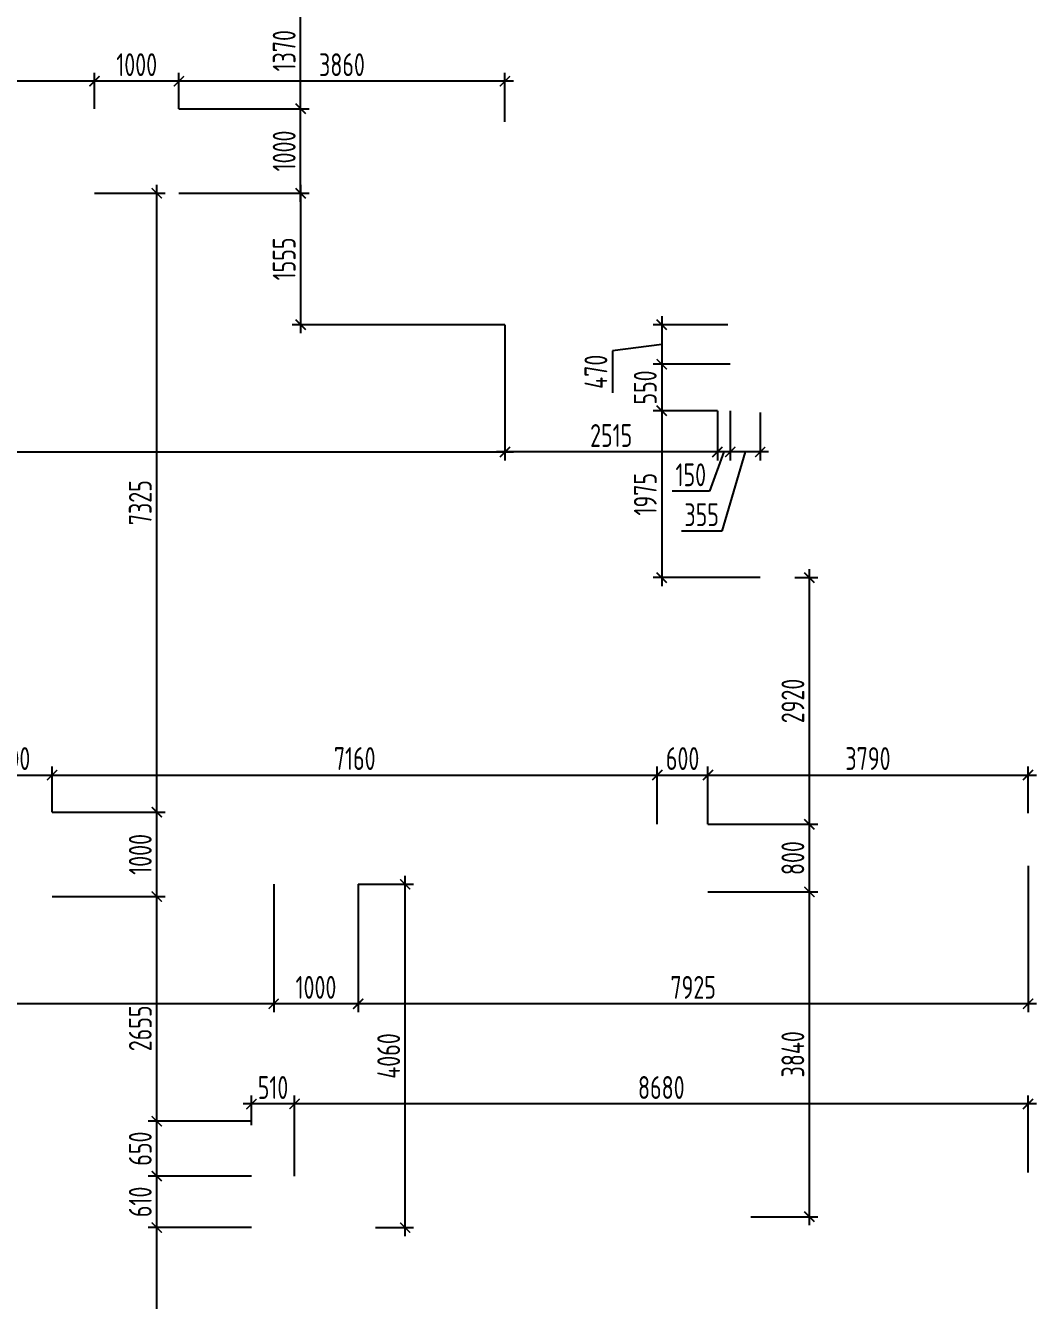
# Model space of a CAD drawing. Header units: millimetres. Extents: x -180271 to 536090, y 55086 to 131231.
# Drawn here: x 476540 to 488504, y 90664 to 105749 of the extents above; entities that cross this region are included whole.
import ezdxf

# ---------------------------------------------------------------- set-up
doc = ezdxf.new("R2010")
doc.units = ezdxf.units.MM
doc.layers.add('Размеры кровли ВК', color=14, linetype='Continuous', lineweight=9)
doc.layers.add('РАЗМЕРЫ КРОВЛИ ОВ', color=204, linetype='Continuous')
doc.layers.get('0').off()
doc.styles.add('ISOCPEUR', font='isocpeur.ttf', dxfattribs={"width": 0.7})
doc.dimstyles.new('R_100', dxfattribs={"dimtxt": 270, "dimasz": 120, "dimexe": 100, "dimexo": 0, "dimgap": 60, "dimtad": 1, "dimdec": 0, "dimrnd": 5, "dimzin": 0, "dimdsep": 46, "dimtxsty": 'ISOCPEUR', "dimblk": 'ARCHTICK', "dimcen": 0, "dimdle": 100, "dimclrd": 256, "dimclre": 256, "dimclrt": 256, "dimadec": 0, "dimazin": 0, "dimtfac": 2, "dimtdec": 0, "dimtofl": 0, "dimtmove": 1, "dimatfit": 3, "dimfxl": 1, "dimtvp": 3, "dimtolj": 1, "dimtzin": 0, "dimarcsym": 0})

# ---------------------------------------------------------------- blocks, each defined once
blk = doc.blocks.new('_ArchTick')
at = {"color": 0, "linetype": 'ByBlock', "const_width": 0.15}
blk.add_lwpolyline([(-0.5, -0.5), (0.5, 0.5)], dxfattribs=at)
blk = doc.blocks.new('*D3883')
at = {"layer": 'РАЗМЕРЫ КРОВЛИ ОВ', "lineweight": -2, "transparency": 16777216}
for p, q in [((478093, 85334), (478093, 91626)), ((479214, 91526), (477993, 91526)), ((476955, 85434), (478193, 85434))]:
    blk.add_line(p, q, dxfattribs=at)
at = {"layer": 'РАЗМЕРЫ КРОВЛИ ОВ', "lineweight": -2, "transparency": 16777216, "xscale": 120, "yscale": 120, "zscale": 120}
for p, rotation in [((478093, 91526), 90), ((478093, 85434), 270)]:
    blk.add_blockref('_ArchTick', p, dxfattribs=dict(at, rotation=rotation))
at = {"layer": 'РАЗМЕРЫ КРОВЛИ ОВ', "transparency": 16777216, "insert": (477898, 88480), "char_height": 270, "attachment_point": 5, "rotation": 90, "style": 'ISOCPEUR'}
blk.add_mtext('\\A1;6090', dxfattribs=at)
blk = doc.blocks.new('*D3884')
at = {"layer": 'РАЗМЕРЫ КРОВЛИ ОВ', "lineweight": -2, "transparency": 16777216}
for p, q in [((478093, 91426), (478093, 92236)), ((479214, 92136), (477993, 92136)), ((479214, 91526), (477993, 91526))]:
    blk.add_line(p, q, dxfattribs=at)
at = {"layer": 'РАЗМЕРЫ КРОВЛИ ОВ', "lineweight": -2, "transparency": 16777216, "xscale": 120, "yscale": 120, "zscale": 120}
for p, rotation in [((478093, 92136), 90), ((478093, 91526), 270)]:
    blk.add_blockref('_ArchTick', p, dxfattribs=dict(at, rotation=rotation))
at = {"layer": 'РАЗМЕРЫ КРОВЛИ ОВ', "transparency": 16777216, "insert": (477898, 91831), "char_height": 270, "attachment_point": 5, "rotation": 90, "style": 'ISOCPEUR'}
blk.add_mtext('\\A1;610', dxfattribs=at)
blk = doc.blocks.new('*D3885')
at = {"layer": 'РАЗМЕРЫ КРОВЛИ ОВ', "lineweight": -2, "transparency": 16777216}
for p, q in [((479214, 92786), (477993, 92786)), ((478093, 92036), (478093, 92886)), ((479214, 92136), (477993, 92136))]:
    blk.add_line(p, q, dxfattribs=at)
at = {"layer": 'РАЗМЕРЫ КРОВЛИ ОВ', "lineweight": -2, "transparency": 16777216, "xscale": 120, "yscale": 120, "zscale": 120}
for p, rotation in [((478093, 92786), 90), ((478093, 92136), 270)]:
    blk.add_blockref('_ArchTick', p, dxfattribs=dict(at, rotation=rotation))
at = {"layer": 'РАЗМЕРЫ КРОВЛИ ОВ', "transparency": 16777216, "insert": (477898, 92461), "char_height": 270, "attachment_point": 5, "rotation": 90, "style": 'ISOCPEUR'}
blk.add_mtext('\\A1;650', dxfattribs=at)
blk = doc.blocks.new('*D3886')
at = {"layer": 'РАЗМЕРЫ КРОВЛИ ОВ', "lineweight": -2, "transparency": 16777216}
for p, q in [((478093, 92686), (478093, 95542)), ((476855, 95442), (478193, 95442)), ((479214, 92786), (477993, 92786))]:
    blk.add_line(p, q, dxfattribs=at)
at = {"layer": 'РАЗМЕРЫ КРОВЛИ ОВ', "lineweight": -2, "transparency": 16777216, "xscale": 120, "yscale": 120, "zscale": 120}
for p, rotation in [((478093, 95442), 90), ((478093, 92786), 270)]:
    blk.add_blockref('_ArchTick', p, dxfattribs=dict(at, rotation=rotation))
at = {"layer": 'РАЗМЕРЫ КРОВЛИ ОВ', "transparency": 16777216, "insert": (477898, 93884), "char_height": 270, "attachment_point": 5, "rotation": 90, "style": 'ISOCPEUR'}
blk.add_mtext('\\A1;2655', dxfattribs=at)
blk = doc.blocks.new('*D3889')
at = {"layer": 'РАЗМЕРЫ КРОВЛИ ОВ', "lineweight": -2, "transparency": 16777216}
for p, q in [((479724, 92136), (479724, 93089)), ((488404, 92178), (488404, 93089)), ((488504, 92989), (479624, 92989))]:
    blk.add_line(p, q, dxfattribs=at)
at = {"layer": 'РАЗМЕРЫ КРОВЛИ ОВ', "lineweight": -2, "transparency": 16777216, "xscale": 120, "yscale": 120, "zscale": 120, "rotation": 180}
blk.add_blockref('_ArchTick', (479724, 92989), dxfattribs=at)
at = {"layer": 'РАЗМЕРЫ КРОВЛИ ОВ', "lineweight": -2, "transparency": 16777216, "xscale": 120, "yscale": 120, "zscale": 120}
blk.add_blockref('_ArchTick', (488404, 92989), dxfattribs=at)
at = {"layer": 'РАЗМЕРЫ КРОВЛИ ОВ', "transparency": 16777216, "insert": (484064, 93184), "char_height": 270, "attachment_point": 5, "style": 'ISOCPEUR'}
blk.add_mtext('\\A1;8680', dxfattribs=at)
blk = doc.blocks.new('*D3890')
at = {"layer": 'РАЗМЕРЫ КРОВЛИ ОВ', "lineweight": -2, "transparency": 16777216}
for p, q in [((479214, 92737), (479214, 93089)), ((479724, 92767), (479724, 93089)), ((479824, 92989), (479114, 92989))]:
    blk.add_line(p, q, dxfattribs=at)
at = {"layer": 'РАЗМЕРЫ КРОВЛИ ОВ', "lineweight": -2, "transparency": 16777216, "xscale": 120, "yscale": 120, "zscale": 120, "rotation": 180}
blk.add_blockref('_ArchTick', (479214, 92989), dxfattribs=at)
at = {"layer": 'РАЗМЕРЫ КРОВЛИ ОВ', "lineweight": -2, "transparency": 16777216, "xscale": 120, "yscale": 120, "zscale": 120}
blk.add_blockref('_ArchTick', (479724, 92989), dxfattribs=at)
at = {"layer": 'РАЗМЕРЫ КРОВЛИ ОВ', "transparency": 16777216, "insert": (479469, 93184), "char_height": 270, "attachment_point": 5, "style": 'ISOCPEUR'}
blk.add_mtext('\\A1;510', dxfattribs=at)
blk = doc.blocks.new('*D3893')
at = {"layer": 'РАЗМЕРЫ КРОВЛИ ОВ', "lineweight": -2, "transparency": 16777216}
for p, q in [((478093, 95342), (478093, 96542)), ((476855, 96442), (478193, 96442)), ((476855, 95442), (478193, 95442))]:
    blk.add_line(p, q, dxfattribs=at)
at = {"layer": 'РАЗМЕРЫ КРОВЛИ ОВ', "lineweight": -2, "transparency": 16777216, "xscale": 120, "yscale": 120, "zscale": 120}
for p, rotation in [((478093, 96442), 90), ((478093, 95442), 270)]:
    blk.add_blockref('_ArchTick', p, dxfattribs=dict(at, rotation=rotation))
at = {"layer": 'РАЗМЕРЫ КРОВЛИ ОВ', "transparency": 16777216, "insert": (477898, 95942), "char_height": 270, "attachment_point": 5, "rotation": 90, "style": 'ISOCPEUR'}
blk.add_mtext('\\A1;1000', dxfattribs=at)
blk = doc.blocks.new('*D3894')
at = {"layer": 'РАЗМЕРЫ КРОВЛИ ОВ', "lineweight": -2, "transparency": 16777216}
for p, q in [((478093, 96342), (478093, 103864)), ((477356, 103764), (478193, 103764)), ((476855, 96442), (478193, 96442))]:
    blk.add_line(p, q, dxfattribs=at)
at = {"layer": 'РАЗМЕРЫ КРОВЛИ ОВ', "lineweight": -2, "transparency": 16777216, "xscale": 120, "yscale": 120, "zscale": 120}
for p, rotation in [((478093, 103764), 90), ((478093, 96442), 270)]:
    blk.add_blockref('_ArchTick', p, dxfattribs=dict(at, rotation=rotation))
at = {"layer": 'РАЗМЕРЫ КРОВЛИ ОВ', "transparency": 16777216, "insert": (477898, 100103), "char_height": 270, "attachment_point": 5, "rotation": 90, "style": 'ISOCPEUR'}
blk.add_mtext('\\A1;7325', dxfattribs=at)
blk = doc.blocks.new('*D3909')
at = {"layer": 'РАЗМЕРЫ КРОВЛИ ОВ', "lineweight": -2, "transparency": 16777216}
for p, q in [((475755, 96881), (476955, 96881)), ((475855, 96442), (475855, 96981)), ((476855, 96442), (476855, 96981))]:
    blk.add_line(p, q, dxfattribs=at)
at = {"layer": 'РАЗМЕРЫ КРОВЛИ ОВ', "lineweight": -2, "transparency": 16777216, "xscale": 120, "yscale": 120, "zscale": 120, "rotation": 180}
blk.add_blockref('_ArchTick', (475855, 96881), dxfattribs=at)
at = {"layer": 'РАЗМЕРЫ КРОВЛИ ОВ', "lineweight": -2, "transparency": 16777216, "xscale": 120, "yscale": 120, "zscale": 120}
blk.add_blockref('_ArchTick', (476855, 96881), dxfattribs=at)
at = {"layer": 'РАЗМЕРЫ КРОВЛИ ОВ', "transparency": 16777216, "insert": (476355, 97076), "char_height": 270, "attachment_point": 5, "style": 'ISOCPEUR'}
blk.add_mtext('\\A1;1000', dxfattribs=at)
blk = doc.blocks.new('*D3910')
at = {"layer": 'РАЗМЕРЫ КРОВЛИ ОВ', "lineweight": -2, "transparency": 16777216}
for p, q in [((476755, 96881), (484116, 96881)), ((476855, 96442), (476855, 96981)), ((484016, 96298), (484016, 96981))]:
    blk.add_line(p, q, dxfattribs=at)
at = {"layer": 'РАЗМЕРЫ КРОВЛИ ОВ', "lineweight": -2, "transparency": 16777216, "xscale": 120, "yscale": 120, "zscale": 120, "rotation": 180}
blk.add_blockref('_ArchTick', (476855, 96881), dxfattribs=at)
at = {"layer": 'РАЗМЕРЫ КРОВЛИ ОВ', "lineweight": -2, "transparency": 16777216, "xscale": 120, "yscale": 120, "zscale": 120}
blk.add_blockref('_ArchTick', (484016, 96881), dxfattribs=at)
at = {"layer": 'РАЗМЕРЫ КРОВЛИ ОВ', "transparency": 16777216, "insert": (480436, 97076), "char_height": 270, "attachment_point": 5, "style": 'ISOCPEUR'}
blk.add_mtext('\\A1;7160', dxfattribs=at)
blk = doc.blocks.new('*D3911')
at = {"layer": 'РАЗМЕРЫ КРОВЛИ ОВ', "lineweight": -2, "transparency": 16777216}
for p, q in [((483916, 96881), (484716, 96881)), ((484016, 96298), (484016, 96981)), ((484616, 96298), (484616, 96981))]:
    blk.add_line(p, q, dxfattribs=at)
at = {"layer": 'РАЗМЕРЫ КРОВЛИ ОВ', "lineweight": -2, "transparency": 16777216, "xscale": 120, "yscale": 120, "zscale": 120, "rotation": 180}
blk.add_blockref('_ArchTick', (484016, 96881), dxfattribs=at)
at = {"layer": 'РАЗМЕРЫ КРОВЛИ ОВ', "lineweight": -2, "transparency": 16777216, "xscale": 120, "yscale": 120, "zscale": 120}
blk.add_blockref('_ArchTick', (484616, 96881), dxfattribs=at)
at = {"layer": 'РАЗМЕРЫ КРОВЛИ ОВ', "transparency": 16777216, "insert": (484316, 97076), "char_height": 270, "attachment_point": 5, "style": 'ISOCPEUR'}
blk.add_mtext('\\A1;600', dxfattribs=at)
blk = doc.blocks.new('*D3912')
at = {"layer": 'РАЗМЕРЫ КРОВЛИ ОВ', "lineweight": -2, "transparency": 16777216}
for p, q in [((484516, 96881), (488504, 96881)), ((484616, 96298), (484616, 96981)), ((488404, 96429), (488404, 96981))]:
    blk.add_line(p, q, dxfattribs=at)
at = {"layer": 'РАЗМЕРЫ КРОВЛИ ОВ', "lineweight": -2, "transparency": 16777216, "xscale": 120, "yscale": 120, "zscale": 120, "rotation": 180}
blk.add_blockref('_ArchTick', (484616, 96881), dxfattribs=at)
at = {"layer": 'РАЗМЕРЫ КРОВЛИ ОВ', "lineweight": -2, "transparency": 16777216, "xscale": 120, "yscale": 120, "zscale": 120}
blk.add_blockref('_ArchTick', (488404, 96881), dxfattribs=at)
at = {"layer": 'РАЗМЕРЫ КРОВЛИ ОВ', "transparency": 16777216, "insert": (486510, 97076), "char_height": 270, "attachment_point": 5, "style": 'ISOCPEUR'}
blk.add_mtext('\\A1;3790', dxfattribs=at)
blk = doc.blocks.new('*D3913')
at = {"layer": 'РАЗМЕРЫ КРОВЛИ ОВ', "lineweight": -2, "transparency": 16777216}
for p, q in [((484616, 95498), (485916, 95498)), ((485816, 91556), (485816, 95598)), ((485125, 91656), (485916, 91656))]:
    blk.add_line(p, q, dxfattribs=at)
at = {"layer": 'РАЗМЕРЫ КРОВЛИ ОВ', "lineweight": -2, "transparency": 16777216, "xscale": 120, "yscale": 120, "zscale": 120}
for p, rotation in [((485816, 95498), 90), ((485816, 91656), 270)]:
    blk.add_blockref('_ArchTick', p, dxfattribs=dict(at, rotation=rotation))
at = {"layer": 'РАЗМЕРЫ КРОВЛИ ОВ', "transparency": 16777216, "insert": (485621, 93577), "char_height": 270, "attachment_point": 5, "rotation": 90, "style": 'ISOCPEUR'}
blk.add_mtext('\\A1;3840', dxfattribs=at)
blk = doc.blocks.new('*D3914')
at = {"layer": 'РАЗМЕРЫ КРОВЛИ ОВ', "lineweight": -2, "transparency": 16777216}
for p, q in [((485816, 95398), (485816, 96398)), ((484616, 96298), (485916, 96298)), ((484616, 95498), (485916, 95498))]:
    blk.add_line(p, q, dxfattribs=at)
at = {"layer": 'РАЗМЕРЫ КРОВЛИ ОВ', "lineweight": -2, "transparency": 16777216, "xscale": 120, "yscale": 120, "zscale": 120}
for p, rotation in [((485816, 96298), 90), ((485816, 95498), 270)]:
    blk.add_blockref('_ArchTick', p, dxfattribs=dict(at, rotation=rotation))
at = {"layer": 'РАЗМЕРЫ КРОВЛИ ОВ', "transparency": 16777216, "insert": (485621, 95898), "char_height": 270, "attachment_point": 5, "rotation": 90, "style": 'ISOCPEUR'}
blk.add_mtext('\\A1;800', dxfattribs=at)
blk = doc.blocks.new('*D3915')
at = {"layer": 'РАЗМЕРЫ КРОВЛИ ОВ', "lineweight": -2, "transparency": 16777216}
for p, q in [((485816, 96198), (485816, 99316)), ((485644, 99216), (485916, 99216)), ((484616, 96298), (485916, 96298))]:
    blk.add_line(p, q, dxfattribs=at)
at = {"layer": 'РАЗМЕРЫ КРОВЛИ ОВ', "lineweight": -2, "transparency": 16777216, "xscale": 120, "yscale": 120, "zscale": 120}
for p, rotation in [((485816, 99216), 90), ((485816, 96298), 270)]:
    blk.add_blockref('_ArchTick', p, dxfattribs=dict(at, rotation=rotation))
at = {"layer": 'РАЗМЕРЫ КРОВЛИ ОВ', "transparency": 16777216, "insert": (485621, 97757), "char_height": 270, "attachment_point": 5, "rotation": 90, "style": 'ISOCPEUR'}
blk.add_mtext('\\A1;2920', dxfattribs=at)
blk = doc.blocks.new('*D3918')
at = {"layer": 'РАЗМЕРЫ КРОВЛИ ОВ', "lineweight": -2, "transparency": 16777216}
for p, q in [((482214, 102209), (482214, 100603)), ((468716, 101353), (468716, 100603)), ((468616, 100703), (482314, 100703))]:
    blk.add_line(p, q, dxfattribs=at)
at = {"layer": 'РАЗМЕРЫ КРОВЛИ ОВ', "lineweight": -2, "transparency": 16777216, "xscale": 120, "yscale": 120, "zscale": 120, "rotation": 180}
blk.add_blockref('_ArchTick', (468716, 100703), dxfattribs=at)
at = {"layer": 'РАЗМЕРЫ КРОВЛИ ОВ', "lineweight": -2, "transparency": 16777216, "xscale": 120, "yscale": 120, "zscale": 120}
blk.add_blockref('_ArchTick', (482214, 100703), dxfattribs=at)
at = {"layer": 'РАЗМЕРЫ КРОВЛИ ОВ', "transparency": 16777216, "insert": (475465, 100898), "char_height": 270, "attachment_point": 5, "style": 'ISOCPEUR'}
blk.add_mtext('\\A1;13500', dxfattribs=at)
blk = doc.blocks.new('*D3919')
at = {"layer": 'РАЗМЕРЫ КРОВЛИ ОВ', "lineweight": -2, "transparency": 16777216}
for p, q in [((484069, 102309), (484069, 101641)), ((484851, 102209), (483969, 102209)), ((484069, 101975), (483485, 101901)), ((483485, 101901), (483485, 101403)), ((484879, 101741), (483969, 101741))]:
    blk.add_line(p, q, dxfattribs=at)
at = {"layer": 'РАЗМЕРЫ КРОВЛИ ОВ', "lineweight": -2, "transparency": 16777216, "xscale": 120, "yscale": 120, "zscale": 120}
for p, rotation in [((484069, 102209), 90), ((484069, 101741), 270)]:
    blk.add_blockref('_ArchTick', p, dxfattribs=dict(at, rotation=rotation))
at = {"layer": 'РАЗМЕРЫ КРОВЛИ ОВ', "transparency": 16777216, "insert": (483290, 101652), "char_height": 270, "attachment_point": 5, "rotation": 90, "style": 'ISOCPEUR'}
blk.add_mtext('\\A1;470', dxfattribs=at)
blk = doc.blocks.new('*D3920')
at = {"layer": 'РАЗМЕРЫ КРОВЛИ ОВ', "lineweight": -2, "transparency": 16777216}
for p, q in [((484069, 101841), (484069, 101091)), ((484879, 101741), (483969, 101741)), ((484728, 101191), (483969, 101191))]:
    blk.add_line(p, q, dxfattribs=at)
at = {"layer": 'РАЗМЕРЫ КРОВЛИ ОВ', "lineweight": -2, "transparency": 16777216, "xscale": 120, "yscale": 120, "zscale": 120}
for p, rotation in [((484069, 101741), 90), ((484069, 101191), 270)]:
    blk.add_blockref('_ArchTick', p, dxfattribs=dict(at, rotation=rotation))
at = {"layer": 'РАЗМЕРЫ КРОВЛИ ОВ', "transparency": 16777216, "insert": (483874, 101466), "char_height": 270, "attachment_point": 5, "rotation": 90, "style": 'ISOCPEUR'}
blk.add_mtext('\\A1;550', dxfattribs=at)
blk = doc.blocks.new('*D3921')
at = {"layer": 'РАЗМЕРЫ КРОВЛИ ОВ', "lineweight": -2, "transparency": 16777216}
for p, q in [((484069, 101291), (484069, 99116)), ((484728, 101191), (483969, 101191)), ((485234, 99216), (483969, 99216))]:
    blk.add_line(p, q, dxfattribs=at)
at = {"layer": 'РАЗМЕРЫ КРОВЛИ ОВ', "lineweight": -2, "transparency": 16777216, "xscale": 120, "yscale": 120, "zscale": 120}
for p, rotation in [((484069, 101191), 90), ((484069, 99216), 270)]:
    blk.add_blockref('_ArchTick', p, dxfattribs=dict(at, rotation=rotation))
at = {"layer": 'РАЗМЕРЫ КРОВЛИ ОВ', "transparency": 16777216, "insert": (483874, 100203), "char_height": 270, "attachment_point": 5, "rotation": 90, "style": 'ISOCPEUR'}
blk.add_mtext('\\A1;1975', dxfattribs=at)
blk = doc.blocks.new('*D3922')
at = {"layer": 'РАЗМЕРЫ КРОВЛИ ОВ', "lineweight": -2, "transparency": 16777216}
for p, q in [((484879, 101191), (484879, 100603)), ((485234, 101171), (485234, 100603)), ((485334, 100703), (484779, 100703)), ((485056, 100703), (484782, 99766)), ((484782, 99766), (484303, 99766))]:
    blk.add_line(p, q, dxfattribs=at)
at = {"layer": 'РАЗМЕРЫ КРОВЛИ ОВ', "lineweight": -2, "transparency": 16777216, "xscale": 120, "yscale": 120, "zscale": 120, "rotation": 180}
blk.add_blockref('_ArchTick', (484879, 100703), dxfattribs=at)
at = {"layer": 'РАЗМЕРЫ КРОВЛИ ОВ', "lineweight": -2, "transparency": 16777216, "xscale": 120, "yscale": 120, "zscale": 120}
blk.add_blockref('_ArchTick', (485234, 100703), dxfattribs=at)
at = {"layer": 'РАЗМЕРЫ КРОВЛИ ОВ', "transparency": 16777216, "insert": (484542, 99961), "char_height": 270, "attachment_point": 5, "style": 'ISOCPEUR'}
blk.add_mtext('\\A1;355', dxfattribs=at)
blk = doc.blocks.new('*D3923')
at = {"layer": 'РАЗМЕРЫ КРОВЛИ ОВ', "lineweight": -2, "transparency": 16777216}
for p, q in [((484728, 101191), (484728, 100603)), ((484879, 101191), (484879, 100603)), ((484979, 100703), (484628, 100703)), ((484804, 100703), (484634, 100238)), ((484634, 100238), (484192, 100238))]:
    blk.add_line(p, q, dxfattribs=at)
at = {"layer": 'РАЗМЕРЫ КРОВЛИ ОВ', "lineweight": -2, "transparency": 16777216, "xscale": 120, "yscale": 120, "zscale": 120, "rotation": 180}
blk.add_blockref('_ArchTick', (484728, 100703), dxfattribs=at)
at = {"layer": 'РАЗМЕРЫ КРОВЛИ ОВ', "lineweight": -2, "transparency": 16777216, "xscale": 120, "yscale": 120, "zscale": 120}
blk.add_blockref('_ArchTick', (484879, 100703), dxfattribs=at)
at = {"layer": 'РАЗМЕРЫ КРОВЛИ ОВ', "transparency": 16777216, "insert": (484413, 100433), "char_height": 270, "attachment_point": 5, "style": 'ISOCPEUR'}
blk.add_mtext('\\A1;150', dxfattribs=at)
blk = doc.blocks.new('*D3924')
at = {"layer": 'РАЗМЕРЫ КРОВЛИ ОВ', "lineweight": -2, "transparency": 16777216}
for p, q in [((482214, 102209), (482214, 100603)), ((484728, 101191), (484728, 100603)), ((484828, 100703), (482114, 100703))]:
    blk.add_line(p, q, dxfattribs=at)
at = {"layer": 'РАЗМЕРЫ КРОВЛИ ОВ', "lineweight": -2, "transparency": 16777216, "xscale": 120, "yscale": 120, "zscale": 120, "rotation": 180}
blk.add_blockref('_ArchTick', (482214, 100703), dxfattribs=at)
at = {"layer": 'РАЗМЕРЫ КРОВЛИ ОВ', "lineweight": -2, "transparency": 16777216, "xscale": 120, "yscale": 120, "zscale": 120}
blk.add_blockref('_ArchTick', (484728, 100703), dxfattribs=at)
at = {"layer": 'РАЗМЕРЫ КРОВЛИ ОВ', "transparency": 16777216, "insert": (483471, 100898), "char_height": 270, "attachment_point": 5, "style": 'ISOCPEUR'}
blk.add_mtext('\\A1;2515', dxfattribs=at)
blk = doc.blocks.new('*D3925')
at = {"layer": 'РАЗМЕРЫ КРОВЛИ ОВ', "lineweight": -2, "transparency": 16777216}
for p, q in [((478356, 104764), (478356, 105190)), ((482214, 104610), (482214, 105190)), ((482314, 105090), (478256, 105090))]:
    blk.add_line(p, q, dxfattribs=at)
at = {"layer": 'РАЗМЕРЫ КРОВЛИ ОВ', "lineweight": -2, "transparency": 16777216, "xscale": 120, "yscale": 120, "zscale": 120, "rotation": 180}
blk.add_blockref('_ArchTick', (478356, 105090), dxfattribs=at)
at = {"layer": 'РАЗМЕРЫ КРОВЛИ ОВ', "lineweight": -2, "transparency": 16777216, "xscale": 120, "yscale": 120, "zscale": 120}
blk.add_blockref('_ArchTick', (482214, 105090), dxfattribs=at)
at = {"layer": 'РАЗМЕРЫ КРОВЛИ ОВ', "transparency": 16777216, "insert": (480285, 105285), "char_height": 270, "attachment_point": 5, "style": 'ISOCPEUR'}
blk.add_mtext('\\A1;3860', dxfattribs=at)
blk = doc.blocks.new('*D3926')
at = {"layer": 'РАЗМЕРЫ КРОВЛИ ОВ', "lineweight": -2, "transparency": 16777216}
for p, q in [((477356, 104764), (477356, 105190)), ((478356, 104764), (478356, 105190)), ((478456, 105090), (477256, 105090))]:
    blk.add_line(p, q, dxfattribs=at)
at = {"layer": 'РАЗМЕРЫ КРОВЛИ ОВ', "lineweight": -2, "transparency": 16777216, "xscale": 120, "yscale": 120, "zscale": 120, "rotation": 180}
blk.add_blockref('_ArchTick', (477356, 105090), dxfattribs=at)
at = {"layer": 'РАЗМЕРЫ КРОВЛИ ОВ', "lineweight": -2, "transparency": 16777216, "xscale": 120, "yscale": 120, "zscale": 120}
blk.add_blockref('_ArchTick', (478356, 105090), dxfattribs=at)
at = {"layer": 'РАЗМЕРЫ КРОВЛИ ОВ', "transparency": 16777216, "insert": (477856, 105285), "char_height": 270, "attachment_point": 5, "style": 'ISOCPEUR'}
blk.add_mtext('\\A1;1000', dxfattribs=at)
blk = doc.blocks.new('*D3927')
at = {"layer": 'РАЗМЕРЫ КРОВЛИ ОВ', "lineweight": -2, "transparency": 16777216}
for p, q in [((469295, 104764), (469295, 105190)), ((477356, 104764), (477356, 105190)), ((477456, 105090), (469195, 105090))]:
    blk.add_line(p, q, dxfattribs=at)
at = {"layer": 'РАЗМЕРЫ КРОВЛИ ОВ', "lineweight": -2, "transparency": 16777216, "xscale": 120, "yscale": 120, "zscale": 120, "rotation": 180}
blk.add_blockref('_ArchTick', (469295, 105090), dxfattribs=at)
at = {"layer": 'РАЗМЕРЫ КРОВЛИ ОВ', "lineweight": -2, "transparency": 16777216, "xscale": 120, "yscale": 120, "zscale": 120}
blk.add_blockref('_ArchTick', (477356, 105090), dxfattribs=at)
at = {"layer": 'РАЗМЕРЫ КРОВЛИ ОВ', "transparency": 16777216, "insert": (473325, 105285), "char_height": 270, "attachment_point": 5, "style": 'ISOCPEUR'}
blk.add_mtext('\\A1;8060', dxfattribs=at)
blk = doc.blocks.new('*D4036')
at = {"layer": 'РАЗМЕРЫ КРОВЛИ ОВ', "lineweight": -2, "transparency": 16777216}
for p, q in [((479796, 103864), (479796, 102109)), ((478356, 103764), (479896, 103764)), ((482214, 102209), (479696, 102209))]:
    blk.add_line(p, q, dxfattribs=at)
at = {"layer": 'РАЗМЕРЫ КРОВЛИ ОВ', "lineweight": -2, "transparency": 16777216, "xscale": 120, "yscale": 120, "zscale": 120}
for p, rotation in [((479796, 103764), 90), ((479796, 102209), 270)]:
    blk.add_blockref('_ArchTick', p, dxfattribs=dict(at, rotation=rotation))
at = {"layer": 'РАЗМЕРЫ КРОВЛИ ОВ', "transparency": 16777216, "insert": (479601, 102987), "char_height": 270, "attachment_point": 5, "rotation": 90, "style": 'ISOCPEUR'}
blk.add_mtext('\\A1;1555', dxfattribs=at)
blk = doc.blocks.new('*D4037')
at = {"layer": 'РАЗМЕРЫ КРОВЛИ ОВ', "lineweight": -2, "transparency": 16777216}
for p, q in [((479796, 103664), (479796, 104864)), ((478356, 104764), (479896, 104764)), ((478356, 103764), (479896, 103764))]:
    blk.add_line(p, q, dxfattribs=at)
at = {"layer": 'РАЗМЕРЫ КРОВЛИ ОВ', "lineweight": -2, "transparency": 16777216, "xscale": 120, "yscale": 120, "zscale": 120}
for p, rotation in [((479796, 104764), 90), ((479796, 103764), 270)]:
    blk.add_blockref('_ArchTick', p, dxfattribs=dict(at, rotation=rotation))
at = {"layer": 'РАЗМЕРЫ КРОВЛИ ОВ', "transparency": 16777216, "insert": (479601, 104264), "char_height": 270, "attachment_point": 5, "rotation": 90, "style": 'ISOCPEUR'}
blk.add_mtext('\\A1;1000', dxfattribs=at)
blk = doc.blocks.new('*D4038')
at = {"layer": 'РАЗМЕРЫ КРОВЛИ ОВ', "lineweight": -2, "transparency": 16777216}
for p, q in [((479796, 104664), (479796, 106236)), ((482214, 106136), (479696, 106136)), ((478356, 104764), (479896, 104764))]:
    blk.add_line(p, q, dxfattribs=at)
at = {"layer": 'РАЗМЕРЫ КРОВЛИ ОВ', "lineweight": -2, "transparency": 16777216, "xscale": 120, "yscale": 120, "zscale": 120}
for p, rotation in [((479796, 106136), 90), ((479796, 104764), 270)]:
    blk.add_blockref('_ArchTick', p, dxfattribs=dict(at, rotation=rotation))
at = {"layer": 'РАЗМЕРЫ КРОВЛИ ОВ', "transparency": 16777216, "insert": (479601, 105450), "char_height": 270, "attachment_point": 5, "rotation": 90, "style": 'ISOCPEUR'}
blk.add_mtext('\\A1;1370', dxfattribs=at)
blk = doc.blocks.new('*D31668')
at = {"layer": 'Размеры кровли ВК', "lineweight": -2, "transparency": 16777216}
for p, q in [((488404, 95808), (488404, 94074)), ((480477, 95588), (480477, 94074)), ((488504, 94174), (480377, 94174))]:
    blk.add_line(p, q, dxfattribs=at)
at = {"layer": 'Размеры кровли ВК', "lineweight": -2, "transparency": 16777216, "xscale": 120, "yscale": 120, "zscale": 120, "rotation": 180}
blk.add_blockref('_ArchTick', (480477, 94174), dxfattribs=at)
at = {"layer": 'Размеры кровли ВК', "lineweight": -2, "transparency": 16777216, "xscale": 120, "yscale": 120, "zscale": 120}
blk.add_blockref('_ArchTick', (488404, 94174), dxfattribs=at)
at = {"layer": 'Размеры кровли ВК', "transparency": 16777216, "insert": (484441, 94369), "char_height": 270, "attachment_point": 5, "style": 'ISOCPEUR'}
blk.add_mtext('\\A1;7925', dxfattribs=at)
blk = doc.blocks.new('*D31669')
at = {"layer": 'Размеры кровли ВК', "lineweight": -2, "transparency": 16777216}
for p, q in [((479477, 95588), (479477, 94074)), ((480477, 95588), (480477, 94074)), ((480577, 94174), (479377, 94174))]:
    blk.add_line(p, q, dxfattribs=at)
at = {"layer": 'Размеры кровли ВК', "lineweight": -2, "transparency": 16777216, "xscale": 120, "yscale": 120, "zscale": 120, "rotation": 180}
blk.add_blockref('_ArchTick', (479477, 94174), dxfattribs=at)
at = {"layer": 'Размеры кровли ВК', "lineweight": -2, "transparency": 16777216, "xscale": 120, "yscale": 120, "zscale": 120}
blk.add_blockref('_ArchTick', (480477, 94174), dxfattribs=at)
at = {"layer": 'Размеры кровли ВК', "transparency": 16777216, "insert": (479977, 94369), "char_height": 270, "attachment_point": 5, "style": 'ISOCPEUR'}
blk.add_mtext('\\A1;1000', dxfattribs=at)
blk = doc.blocks.new('*D31670')
at = {"layer": 'Размеры кровли ВК', "lineweight": -2, "transparency": 16777216}
for p, q in [((479477, 95588), (479477, 94074)), ((467034, 94989), (467034, 94074)), ((479577, 94174), (466934, 94174))]:
    blk.add_line(p, q, dxfattribs=at)
at = {"layer": 'Размеры кровли ВК', "lineweight": -2, "transparency": 16777216, "xscale": 120, "yscale": 120, "zscale": 120, "rotation": 180}
blk.add_blockref('_ArchTick', (467034, 94174), dxfattribs=at)
at = {"layer": 'Размеры кровли ВК', "lineweight": -2, "transparency": 16777216, "xscale": 120, "yscale": 120, "zscale": 120}
blk.add_blockref('_ArchTick', (479477, 94174), dxfattribs=at)
at = {"layer": 'Размеры кровли ВК', "transparency": 16777216, "insert": (473256, 94369), "char_height": 270, "attachment_point": 5, "style": 'ISOCPEUR'}
blk.add_mtext('\\A1;12445', dxfattribs=at)
blk = doc.blocks.new('*D31671')
at = {"layer": 'Размеры кровли ВК', "lineweight": -2, "transparency": 16777216}
for p, q in [((481033, 91426), (481033, 95688)), ((480477, 95588), (481133, 95588)), ((480683, 91526), (481133, 91526))]:
    blk.add_line(p, q, dxfattribs=at)
at = {"layer": 'Размеры кровли ВК', "lineweight": -2, "transparency": 16777216, "xscale": 120, "yscale": 120, "zscale": 120}
for p, rotation in [((481033, 95588), 90), ((481033, 91526), 270)]:
    blk.add_blockref('_ArchTick', p, dxfattribs=dict(at, rotation=rotation))
at = {"layer": 'Размеры кровли ВК', "transparency": 16777216, "insert": (480838, 93557), "char_height": 270, "attachment_point": 5, "rotation": 90, "style": 'ISOCPEUR'}
blk.add_mtext('\\A1;4060', dxfattribs=at)

msp = doc.modelspace()

# ---------------------------------------------------------------- dimensions: what is measured, and where the dimension line sits
at = {"layer": 'Размеры кровли ВК'}
for base, p1, p2, picture, middle in [((480477, 94174.1), (488404.2, 95807.9), (480477, 95587.7), '*D31668', (484440.6, 94369.1)), ((467034.1, 94174.1), (479477, 95587.7), (467034.1, 94988.9), '*D31670', (473255.5, 94369.1)), ((479477, 94174.1), (480477, 95587.7), (479477, 95587.7), '*D31669', (479977, 94369.1))]:
    dim = msp.add_linear_dim(base=base, p1=p1, p2=p2, dimstyle='R_100', override={"dimpost": '\\X'}, dxfattribs=at)
    dim.commit()
    dim.dimension.update_dxf_attribs({"geometry": picture, "text_midpoint": middle})
dim = msp.add_linear_dim(base=(481033.3, 95587.7), p1=(480683.2, 91525.7), p2=(480477, 95587.7), angle=90, dimstyle='R_100', override={"dimpost": '\\X'}, dxfattribs=at)
dim.commit()
dim.dimension.update_dxf_attribs({"geometry": '*D31671', "text_midpoint": (480838.3, 93556.7)})
at = {"layer": 'РАЗМЕРЫ КРОВЛИ ОВ'}
for base, p1, p2, picture, middle in [((479796.3, 106135.5), (478355.6, 104764.5), (482214.1, 106135.5), '*D4038', (479601.3, 105450)), ((479796.3, 104764.5), (478355.6, 103764.5), (478355.6, 104764.5), '*D4037', (479601.3, 104264.5)), ((478093.3, 103764.5), (476855.4, 96441.5), (477355.6, 103764.5), '*D3894', (477898.3, 100103)), ((479796.3, 102209.4), (478355.6, 103764.5), (482214.1, 102209.4), '*D4036', (479601.3, 102986.9)), ((484068.9, 101191), (484878.8, 101740.8), (484728.4, 101191), '*D3920', (483873.9, 101465.9)), ((484068.9, 99215.7), (484728.4, 101191), (485234.1, 99215.7), '*D3921', (483873.9, 100203.4)), ((485815.9, 99215.7), (484615.8, 96297.5), (485643.8, 99215.7), '*D3915', (485620.9, 97756.6)), ((478093.3, 96441.5), (476855.4, 95441.5), (476855.4, 96441.5), '*D3893', (477898.3, 95941.5)), ((485815.9, 96297.5), (484615.8, 95497.5), (484615.8, 96297.5), '*D3914', (485620.9, 95897.5)), ((485815.9, 95497.5), (485125.4, 91655.7), (484615.8, 95497.5), '*D3913', (485620.9, 93576.6)), ((478093.3, 92785.7), (479214.1, 92135.7), (479214.1, 92785.7), '*D3885', (477898.3, 92460.7)), ((478093.3, 92135.7), (479214.1, 91525.7), (479214.1, 92135.7), '*D3884', (477898.3, 91830.7)), ((478093.2963, 91525.6791), (476955.328, 85434.1848), (479214.0722, 91525.6791), '*D3883', (477898.2963, 88479.9319))]:
    dim = msp.add_linear_dim(base=base, p1=p1, p2=p2, angle=90, dimstyle='R_100', override={"dimpost": '\\X'}, dxfattribs=at)
    dim.commit()
    dim.dimension.update_dxf_attribs({"geometry": picture, "text_midpoint": middle})
for base, p1, p2, picture, middle in [((469295.4, 105089.5), (477355.6, 104764.5), (469295.4, 104764.5), '*D3927', (473325.5, 105284.5)), ((477355.6, 105089.5), (478355.6, 104764.5), (477355.6, 104764.5), '*D3926', (477855.6, 105284.5)), ((478355.5577, 105089.5333), (482214.0728, 104609.7018), (478355.5577, 104764.4908), '*D3925', (480284.8152, 105284.5333)), ((482214.1, 100703.2), (468716.2, 101353.1), (482214.1, 102209.4), '*D3918', (475465.1, 100898.2)), ((482214.1, 100703.2), (484728.4, 101191), (482214.1, 102209.4), '*D3924', (483471.2, 100898.2)), ((476855.4, 96881.4), (475855.4, 96441.5), (476855.4, 96441.5), '*D3909', (476355.4, 97076.4)), ((484015.8, 96881.4), (476855.4, 96441.5), (484015.8, 96297.5), '*D3910', (480435.6, 97076.4)), ((484615.8, 96881.4), (484015.8, 96297.5), (484615.8, 96297.5), '*D3911', (484315.8, 97076.4)), ((488404.2, 96881.4), (484615.8, 96297.5), (488404.2, 96428.8), '*D3912', (486510, 97076.4)), ((479214.1, 92988.8), (479724.1, 92767), (479214.1, 92737.2), '*D3890', (479469.1, 93183.8))]:
    dim = msp.add_linear_dim(base=base, p1=p1, p2=p2, dimstyle='R_100', override={"dimpost": '\\X'}, dxfattribs=at)
    dim.commit()
    dim.dimension.update_dxf_attribs({"geometry": picture, "text_midpoint": middle})
for base, p1, p2, picture, middle in [((484068.9, 101740.8), (484851, 102209.4), (484878.8, 101740.8), '*D3919', (483485, 101840.8)), ((478093.3, 95441.5), (479214.1, 92785.7), (476855.4, 95441.5), '*D3886', (478093.3, 93884.4))]:
    dim = msp.add_linear_dim(base=base, p1=p1, p2=p2, angle=90, dimstyle='R_100', override={"dimpost": '\\X'}, dxfattribs=at)
    dim.commit()
    dim.dimension.update_dxf_attribs({"geometry": picture, "text_midpoint": middle, "dimtype": 160})
for base, p1, p2, picture, middle in [((484728.4, 100703.2), (484878.8, 101191), (484728.4, 101191), '*D3923', (484573.7, 100238.5)), ((484878.8, 100703.2), (485234.1, 101170.6), (484878.8, 101191), '*D3922', (484721.8, 99765.8)), ((479724.1, 92988.8), (488404.2, 92178.5), (479724.1, 92135.7), '*D3889', (484064.2, 92988.8))]:
    dim = msp.add_linear_dim(base=base, p1=p1, p2=p2, dimstyle='R_100', override={"dimpost": '\\X'}, dxfattribs=at)
    dim.commit()
    dim.dimension.update_dxf_attribs({"geometry": picture, "text_midpoint": middle, "dimtype": 160})

doc.saveas('drawing.dxf')
